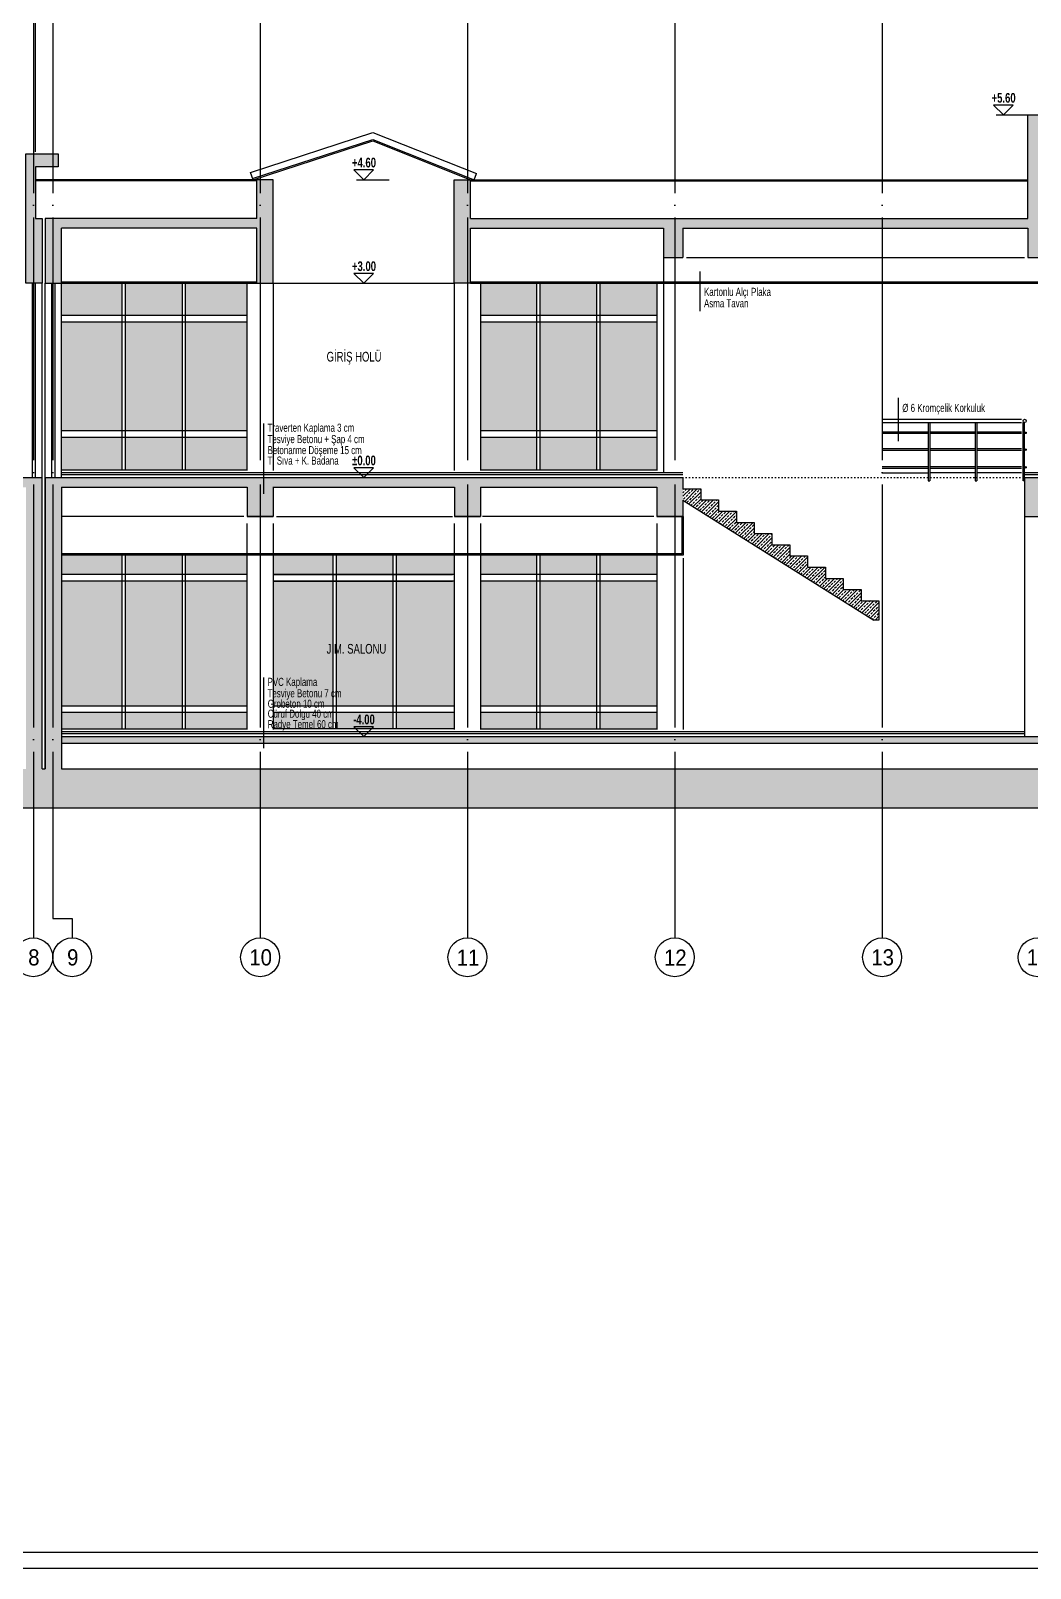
# Model space of a CAD drawing. Extents: x 460786 to 545292, y 30998 to 41694.
# Drawn here: x 508460 to 510002, y 37194 to 39568 of the extents above; entities that cross this region are included whole.
import ezdxf
from ezdxf.enums import TextEntityAlignment as Align

# ---------------------------------------------------------------- set-up
doc = ezdxf.new("R2010")
doc.units = 0
doc.header["$LTSCALE"] = 50
doc.header["$MEASUREMENT"] = 0
doc.linetypes.add('DASHDOT', pattern=[5.5, 5, -0.25, 0, -0.25])
doc.linetypes.add('DASHED', pattern=[0.1, 0, -0.1])
doc.layers.get('0').update_dxf_attribs({"linetype": 'CONTINUOUS'})
for name, color, linetype in [('A-Aks Balonu', 2, 'CONTINUOUS'), ('A-Aks Dikey', 12, 'DASHDOT'), ('A-Asmatavan Alçıpan', 23, 'CONTINUOUS'), ('A-Betonarme', 6, 'CONTINUOUS'), ('A-Dash', 9, 'DASHED'), ('A-Duvar', 7, 'CONTINUOUS'), ('A-Gör 2', 40, 'CONTINUOUS'), ('A-Gör 3', 25, 'CONTINUOUS'), ('A-Gör 4', 75, 'CONTINUOUS'), ('A-Kaplama', 133, 'CONTINUOUS'), ('A-Kot', 3, 'CONTINUOUS'), ('A-Lejant', 23, 'CONTINUOUS'), ('A-Malzeme', 32, 'CONTINUOUS'), ('A-Solid', 254, 'CONTINUOUS'), ('A-Tarama 1', 9, 'CONTINUOUS'), ('A-Yazı 1', 200, 'CONTINUOUS')]:
    doc.layers.add(name, color=color, linetype=linetype)
doc.styles.add('blkan', font='arial.ttf', dxfattribs={"width": 0.9, "height": 12.5})
doc.styles.get("Standard").update_dxf_attribs({"font": 'arial.ttf', "width": 0.9})
doc.styles.add('YAZI', font='arialbd.ttf', dxfattribs={"width": 0.9, "height": 150})
pattern_1 = [(225, (46068.436, 5507.0595), (5.30330086, -5.30330086), []), (225, (46063.133, 5507.0595), (5.30330086, -5.30330086), [3.75, -1.875])]

# ---------------------------------------------------------------- blocks, each defined once
blk = doc.blocks.new('aks')
blk.add_circle((-0.8, 38.6), 60)
at = {"width": 0.9}
blk.add_attdef('AKSNO', text='', height=50, dxfattribs=at).set_placement((-0.8, 38.6), align=Align.MIDDLE_CENTER)
blk = doc.blocks.new('kot-k')
for p, q in [((9.4, 0), (-32.7, 0)), ((-12.6, 12.6), (12.6, 12.6)), ((0, 0), (-12.6, 12.6)), ((0, 0), (12.6, 12.6))]:
    blk.add_line(p, q)
at = {"style": 'YAZI', "width": 0.7}
blk.add_attdef('KOT', text='', height=12.5, dxfattribs=at).set_placement((0, 22), align=Align.MIDDLE_CENTER)

msp = doc.modelspace()

# ---------------------------------------------------------------- hatches: boundary and pattern name
at = {"layer": 'A-Solid'}
h = msp.add_hatch(color=256, dxfattribs=at)
h.dxf.hatch_style = 1
h.paths.add_polyline_path([(508600.27, 39118.33), (508507.02, 39118.33), (508507.02, 38950.33), (508600.27, 38950.33)])
h.paths.add_polyline_path([(508600.27, 39178.33), (508507.02, 39178.33), (508507.02, 39128.33), (508600.27, 39128.33)])
h.paths.add_polyline_path([(508693.01, 39178.33), (508605.27, 39178.33), (508605.27, 39128.33), (508693.01, 39128.33)])
h.paths.add_polyline_path([(508693.01, 39118.33), (508605.27, 39118.33), (508605.27, 38950.33), (508693.01, 38950.33)])
h.paths.add_polyline_path([(508792.85, 39118.33), (508698.01, 39118.33), (508698.01, 38950.33), (508792.85, 38950.33)])
h.paths.add_polyline_path([(508792.85, 39178.33), (508698.01, 39178.33), (508698.01, 39128.33), (508792.85, 39128.33)])
h.paths.add_polyline_path([(508792.85, 38940.33), (508698.01, 38940.33), (508698.01, 38890.33), (508792.85, 38890.33)])
h.paths.add_polyline_path([(508693.01, 38940.33), (508605.27, 38940.33), (508605.27, 38890.33), (508693.01, 38890.33)])
h.paths.add_polyline_path([(508600.27, 38940.33), (508507.02, 38940.33), (508507.02, 38890.33), (508600.27, 38890.33)])
h = msp.add_hatch(color=256, dxfattribs=at)
h.dxf.hatch_style = 1
h.paths.add_polyline_path([(509240.02, 38940.33), (509153.86, 38940.33), (509153.86, 38890.33), (509240.02, 38890.33)])
h.paths.add_polyline_path([(509240.02, 39118.33), (509153.86, 39118.33), (509153.86, 38950.33), (509240.02, 38950.33)])
h.paths.add_polyline_path([(509240.02, 39178.33), (509153.86, 39178.33), (509153.86, 39128.33), (509240.02, 39128.33)])
h.paths.add_polyline_path([(509332.76, 39178.33), (509245.02, 39178.33), (509245.02, 39128.33), (509332.76, 39128.33)])
h.paths.add_polyline_path([(509332.76, 39118.33), (509245.02, 39118.33), (509245.02, 38950.33), (509332.76, 38950.33)])
h.paths.add_polyline_path([(509332.76, 38940.33), (509245.02, 38940.33), (509245.02, 38890.33), (509332.76, 38890.33)])
h.paths.add_polyline_path([(509425.68, 38940.33), (509337.76, 38940.33), (509337.76, 38890.33), (509425.68, 38890.33)])
h.paths.add_polyline_path([(509425.68, 39118.33), (509337.76, 39118.33), (509337.76, 38950.33), (509425.68, 38950.33)])
h.paths.add_polyline_path([(509425.68, 39178.33), (509337.76, 39178.33), (509337.76, 39128.33), (509425.68, 39128.33)])
h = msp.add_hatch(color=256, dxfattribs=at)
h.dxf.hatch_style = 1
h.paths.add_polyline_path([(508600.27, 38718.33), (508507.02, 38718.33), (508507.02, 38525.33), (508600.27, 38525.33)])
h.paths.add_polyline_path([(508600.27, 38758.33), (508507.02, 38758.33), (508507.02, 38728.33), (508600.27, 38728.33)])
h.paths.add_polyline_path([(508600.27, 38515.33), (508507.02, 38515.33), (508507.02, 38490.33), (508600.27, 38490.33)])
h.paths.add_polyline_path([(508693.01, 38515.33), (508605.27, 38515.33), (508605.27, 38490.33), (508693.01, 38490.33)])
h.paths.add_polyline_path([(508693.01, 38718.33), (508605.27, 38718.33), (508605.27, 38525.33), (508693.01, 38525.33)])
h.paths.add_polyline_path([(508693.01, 38758.33), (508605.27, 38758.33), (508605.27, 38728.33), (508693.01, 38728.33)])
h.paths.add_polyline_path([(508792.85, 38758.33), (508698.01, 38758.33), (508698.01, 38728.33), (508792.85, 38728.33)])
h.paths.add_polyline_path([(508792.85, 38718.33), (508698.01, 38718.33), (508698.01, 38525.33), (508792.85, 38525.33)])
h.paths.add_polyline_path([(508792.85, 38515.33), (508698.01, 38515.33), (508698.01, 38490.33), (508792.85, 38490.33)])
h.paths.add_polyline_path([(508925.77, 38515.33), (508833.52, 38515.33), (508833.52, 38490.33), (508925.77, 38490.33)])
h.paths.add_polyline_path([(508925.77, 38718.33), (508833.52, 38718.33), (508833.52, 38525.33), (508925.77, 38525.33)])
h.paths.add_polyline_path([(508925.77, 38758.33), (508833.52, 38758.33), (508833.52, 38728.33), (508925.77, 38728.33)])
h.paths.add_polyline_path([(509018.5, 38758.33), (508930.77, 38758.33), (508930.77, 38728.33), (509018.5, 38728.33)])
h.paths.add_polyline_path([(509018.5, 38718.33), (508930.77, 38718.33), (508930.77, 38525.33), (509018.5, 38525.33)])
h.paths.add_polyline_path([(509018.5, 38515.33), (508930.77, 38515.33), (508930.77, 38490.33), (509018.5, 38490.33)])
h.paths.add_polyline_path([(509113.18, 38515.33), (509023.5, 38515.33), (509023.5, 38490.33), (509113.18, 38490.33)])
h.paths.add_polyline_path([(509113.18, 38718.33), (509023.5, 38718.33), (509023.5, 38525.33), (509113.18, 38525.33)])
h.paths.add_polyline_path([(509113.18, 38758.33), (509023.5, 38758.33), (509023.5, 38728.33), (509113.18, 38728.33)])
h.paths.add_polyline_path([(509240.02, 38758.33), (509153.86, 38758.33), (509153.86, 38728.33), (509240.02, 38728.33)])
h.paths.add_polyline_path([(509332.76, 38758.33), (509245.02, 38758.33), (509245.02, 38728.33), (509332.76, 38728.33)])
h.paths.add_polyline_path([(509425.68, 38758.33), (509337.76, 38758.33), (509337.76, 38728.33), (509425.68, 38728.33)])
h.paths.add_polyline_path([(509425.68, 38718.33), (509337.76, 38718.33), (509337.76, 38525.33), (509425.68, 38525.33)])
h.paths.add_polyline_path([(509332.76, 38718.33), (509245.02, 38718.33), (509245.02, 38525.33), (509332.76, 38525.33)])
h.paths.add_polyline_path([(509240.02, 38718.33), (509153.86, 38718.33), (509153.86, 38525.33), (509240.02, 38525.33)])
h.paths.add_polyline_path([(509240.02, 38515.33), (509153.86, 38515.33), (509153.86, 38490.33), (509240.02, 38490.33)])
h.paths.add_polyline_path([(509332.76, 38515.33), (509245.02, 38515.33), (509245.02, 38490.33), (509332.76, 38490.33)])
h.paths.add_polyline_path([(509425.68, 38515.33), (509337.76, 38515.33), (509337.76, 38490.33), (509425.68, 38490.33)])
at = {"layer": 'A-Tarama 1'}
h = msp.add_hatch(dxfattribs=at)
h.set_pattern_fill('ANSI33', color=256, scale=30, angle=180, style=0)
h.set_pattern_definition(pattern_1)
h.paths.add_polyline_path([(515771.99, 38428.33), (515711.99, 38428.33), (515711.99, 38878.33), (514555.52, 38878.33), (514555.52, 38833.33), (513227.52, 38833.33), (513227.52, 38878.33), (511390.02, 38878.33), (511390.02, 38818.33), (511420.02, 38818.33), (511420.02, 38863.33), (511840.52, 38863.33), (511840.52, 38818.33), (511870.52, 38818.33), (511870.52, 38863.33), (512292.52, 38863.33), (512292.52, 38818.33), (512322.52, 38818.33), (512322.52, 38863.33), (512745.52, 38863.33), (512745.52, 38818.33), (512775.52, 38818.33), (512775.52, 38863.33), (513197.52, 38863.33), (513197.52, 38818.33), (513227.52, 38818.33), (514585.52, 38818.33), (514585.52, 38863.33), (515008.52, 38863.33), (515008.52, 38818.33), (515038.52, 38818.33), (515038.52, 38863.33), (515460.52, 38863.33), (515460.52, 38818.33), (515490.52, 38818.33), (515490.52, 38863.33), (515686.95, 38863.33), (515686.95, 38428.33), (508507.02, 38428.33), (508507.02, 38863.33), (508793.52, 38863.33), (508793.52, 38818.33), (508833.52, 38818.33), (508833.52, 38863.33), (509113.52, 38863.33), (509113.52, 38818.33), (509153.52, 38818.33), (509153.52, 38863.33), (509426.02, 38863.33), (509426.02, 38818.33), (509466.02, 38818.33), (509466.02, 38878.33), (508482.02, 38878.33), (508482.02, 38428.33), (508477.02, 38428.33), (508477.02, 38878.33), (507518.52, 38878.33), (507518.52, 38961.63), (507502.02, 38961.63), (507502.02, 38978.33), (506324.02, 38978.33), (506324.02, 38428.33), (506264.02, 38428.33), (506264.02, 38368.33), (515771.99, 38368.33)])
h.paths.add_polyline_path([(506349.02, 38428.33), (506349.02, 38963.33), (506687.02, 38963.33), (506687.02, 38918.33), (506707.02, 38918.33), (506707.02, 38963.33), (507157.02, 38963.33), (507157.02, 38918.33), (507197.02, 38918.33), (507197.02, 38963.33), (507478.52, 38963.33), (507478.52, 38918.33), (507488.52, 38918.33), (507488.52, 38863.33), (507803.52, 38863.33), (507803.52, 38818.33), (507843.52, 38818.33), (507843.52, 38863.33), (508452.02, 38863.33), (508452.02, 38428.33)], flags=16)
h.paths.add_polyline_path([(507611.81, 38911.65), (507581.02, 38911.65), (507581.02, 38928.31), (507550.1, 38928.31), (507550.1, 38944.97), (507532.02, 38944.97), (507532.02, 38961.63), (507518.52, 38961.63), (507518.52, 38928.32), (507611.09, 38878.33), (507642.49, 38878.33), (507642.49, 38894.99), (507611.81, 38894.99)], flags=16)
h.paths.add_polyline_path([(506784.02, 39263.33), (507171.02, 39263.33), (507171.02, 39208.33), (507196.02, 39208.33), (507196.02, 39263.33), (507491.02, 39263.33), (507491.02, 39208.33), (507516.02, 39208.33), (507516.02, 39278.33), (506324.02, 39278.33), (506324.02, 39198.33), (506349.02, 39198.33), (506349.02, 39263.33), (506759.02, 39263.33), (506759.02, 39208.33), (506784.02, 39208.33)])
h.paths.add_polyline_path([(506996.02, 39211.33), (506983.02, 39211.33), (506983.02, 39198.33), (506996.02, 39198.33)], flags=17)
h.paths.add_polyline_path([(506784.02, 39563.33), (507171.02, 39563.33), (507171.02, 39508.33), (507196.02, 39508.33), (507196.02, 39563.33), (507491.02, 39563.33), (507491.02, 39508.33), (507516.02, 39508.33), (507516.02, 39578.33), (506324.02, 39578.33), (506324.02, 39498.33), (506349.02, 39498.33), (506349.02, 39563.33), (506759.02, 39563.33), (506759.02, 39508.33), (506784.02, 39508.33)])
h.paths.add_polyline_path([(506996.02, 39511.33), (506983.02, 39511.33), (506983.02, 39498.33), (506996.02, 39498.33)], flags=17)
h.paths.add_polyline_path([(506784.02, 39863.33), (507171.02, 39863.33), (507171.02, 39808.33), (507196.02, 39808.33), (507196.02, 39863.33), (507491.02, 39863.33), (507491.02, 39808.33), (507516.02, 39808.33), (507516.02, 39878.33), (506324.02, 39878.33), (506324.02, 39798.33), (506349.02, 39798.33), (506349.02, 39863.33), (506759.02, 39863.33), (506759.02, 39808.33), (506784.02, 39808.33)])
h.paths.add_polyline_path([(506784.02, 40163.33), (507171.02, 40163.33), (507171.02, 40108.33), (507196.02, 40108.33), (507196.02, 40163.33), (507491.02, 40163.33), (507491.02, 40108.33), (507516.02, 40108.33), (507516.02, 40178.33), (506324.02, 40178.33), (506324.02, 40098.33), (506349.02, 40098.33), (506349.02, 40163.33), (506759.02, 40163.33), (506759.02, 40108.33), (506784.02, 40108.33)])
h.paths.add_polyline_path([(506996.02, 40111.33), (506983.02, 40111.33), (506983.02, 40098.33), (506996.02, 40098.33)], flags=17)
h.paths.add_polyline_path([(506996.02, 39811.33), (506983.02, 39811.33), (506983.02, 39798.33), (506996.02, 39798.33)], flags=17)
h.paths.add_polyline_path([(507196.02, 40463.33), (507491.02, 40463.33), (507491.02, 40408.33), (507532.02, 40408.33), (507532.02, 40428.33), (507516.02, 40428.33), (507516.02, 40478.33), (506299.02, 40478.33), (506299.02, 40638.33), (506249.02, 40638.33), (506249.02, 40618.33), (506274.02, 40618.33), (506274.02, 40428.33), (506299.02, 40428.33), (506299.02, 40463.33), (506324.02, 40463.33), (506324.02, 40398.33), (506349.02, 40398.33), (506349.02, 40463.33), (506759.02, 40463.33), (506759.02, 40408.33), (506784.02, 40408.33), (506784.02, 40463.33), (507171.02, 40463.33), (507171.02, 40408.33), (507196.02, 40408.33)])
h.paths.add_polyline_path([(506996.02, 40411.33), (506983.02, 40411.33), (506983.02, 40398.33), (506996.02, 40398.33)], flags=17)
h.paths.add_polyline_path([(507196.02, 40743.33), (507171.02, 40743.33), (507171.02, 40718.33), (507196.02, 40718.33)])
h.paths.add_polyline_path([(507516.02, 40858.33), (507491.02, 40858.33), (507491.02, 40798.33), (507196.02, 40798.33), (507196.02, 40858.33), (507171.02, 40858.33), (507171.02, 40783.33), (507516.02, 40783.33)])
h.paths.add_polyline_path([(508833.52, 39338.33), (508808.52, 39338.33), (508808.52, 39278.33), (508482.02, 39278.33), (508482.02, 39178.33), (508507.02, 39178.33), (508507.02, 39263.33), (508808.52, 39263.33), (508808.52, 39178.33), (508833.52, 39178.33)])
h.paths.add_polyline_path([(508477.02, 39278.33), (508467.02, 39278.33), (508467.02, 39358.33), (508502.02, 39358.33), (508502.02, 39378.33), (508477.02, 39378.33), (508452.02, 39378.33), (508452.02, 39278.33), (508452.02, 39178.33), (508477.02, 39178.33)])
h.paths.add_polyline_path([(511385.02, 39278.33), (510023.52, 39278.33), (510023.52, 39438.33), (509998.52, 39438.33), (509998.52, 39278.33), (509138.18, 39278.33), (509138.18, 39338.33), (509113.18, 39338.33), (509113.18, 39178.33), (509138.18, 39178.33), (509138.18, 39263.33), (509436.02, 39263.33), (509436.02, 39218.33), (509466.02, 39218.33), (509466.02, 39263.33), (509998.52, 39263.33), (509998.52, 39218.33), (510028.52, 39218.33), (510028.52, 39263.33), (510451.52, 39263.33), (510451.52, 39218.33), (510481.52, 39218.33), (510481.52, 39263.33), (510904.52, 39263.33), (510904.52, 39218.33), (510934.52, 39218.33), (510934.52, 39263.33), (511355.02, 39263.33), (511355.02, 39218.33), (511385.02, 39218.33)])
h.paths.add_polyline_path([(510033.52, 38863.33), (510446.52, 38863.33), (510446.52, 38818.33), (510486.52, 38818.33), (510486.52, 38863.33), (510899.52, 38863.33), (510899.52, 38818.33), (510939.52, 38818.33), (510939.52, 38863.33), (511355.02, 38863.33), (511355.02, 38698.33), (511385.02, 38698.33), (511385.02, 38878.33), (509993.52, 38878.33), (509993.52, 38818.33), (510033.52, 38818.33)], flags=17)
h.paths.add_polyline_path([(515686.95, 38478.33), (508507.02, 38478.33), (508507.02, 38468.33), (515686.95, 38468.33)], flags=17)
h.paths.add_polyline_path([(513454.02, 39423.33), (513529.77, 39423.33), (513529.77, 39318.33), (513559.77, 39318.33), (513559.77, 39423.33), (513650.52, 39423.33), (513650.52, 39318.33), (513680.52, 39318.33), (513680.52, 39423.33), (513770.77, 39423.33), (513770.77, 39318.33), (513800.77, 39318.33), (513800.77, 39423.33), (513876.52, 39423.33), (513876.52, 39318.33), (513906.52, 39318.33), (513906.52, 39423.33), (513982.27, 39423.33), (513982.27, 39318.33), (514012.27, 39318.33), (514012.27, 39423.33), (514102.52, 39423.33), (514102.52, 39318.33), (514132.52, 39318.33), (514132.52, 39423.33), (514223.27, 39423.33), (514223.27, 39318.33), (514253.27, 39318.33), (514253.27, 39423.33), (514329.02, 39423.33), (514329.02, 39318.33), (514359.02, 39318.33), (514359.02, 39423.33), (514434.77, 39423.33), (514434.77, 39318.33), (514464.77, 39318.33), (514464.77, 39423.33), (514555.52, 39423.33), (514555.52, 39318.33), (514605.52, 39318.33), (514605.52, 39363.33), (515008.52, 39363.33), (515008.52, 39198.33), (515038.52, 39198.33), (515038.52, 39263.33), (515460.52, 39263.33), (515460.52, 39218.33), (515490.52, 39218.33), (515490.52, 39263.33), (515681.99, 39263.33), (515681.99, 39178.33), (515711.99, 39178.33), (515711.99, 39418.33), (515746.99, 39418.33), (515746.99, 39438.33), (515681.99, 39438.33), (515681.99, 39278.33), (515038.52, 39278.33), (515038.52, 39378.33), (515038.52, 39416.33), (515018.52, 39416.33), (515018.52, 39378.33), (514605.52, 39378.33), (514605.52, 39458.33), (514555.52, 39458.33), (514555.52, 39438.33), (513227.52, 39438.33), (513227.52, 39458.33), (513177.52, 39458.33), (513177.52, 39378.33), (512765.52, 39378.33), (512765.52, 39416.33), (512745.52, 39416.33), (512745.52, 39378.33), (512745.52, 39278.33), (511390.02, 39278.33), (511390.02, 39218.33), (511420.02, 39218.33), (511420.02, 39263.33), (511840.52, 39263.33), (511840.52, 39218.33), (511870.52, 39218.33), (511870.52, 39263.33), (512292.52, 39263.33), (512292.52, 39218.33), (512322.52, 39218.33), (512322.52, 39263.33), (512745.52, 39263.33), (512745.52, 39198.33), (512775.52, 39198.33), (512775.52, 39363.33), (513177.52, 39363.33), (513177.52, 39318.33), (513227.52, 39318.33), (513227.52, 39423.33), (513318.27, 39423.33), (513318.27, 39318.33), (513348.27, 39318.33), (513348.27, 39423.33), (513424.02, 39423.33), (513424.02, 39318.33), (513454.02, 39318.33)])
h.paths.add_polyline_path([(512322.52, 39126.33), (512309.52, 39126.33), (512309.52, 39113.33), (512322.52, 39113.33)])
h.paths.add_polyline_path([(512758.52, 39126.33), (512745.52, 39126.33), (512745.52, 39113.33), (512758.52, 39113.33)])
h.paths.add_polyline_path([(515038.52, 39126.33), (515025.52, 39126.33), (515025.52, 39113.33), (515038.52, 39113.33)])
h = msp.add_hatch(dxfattribs=at)
h.set_pattern_fill('ANSI33', color=256, scale=30, angle=180, style=0)
h.set_pattern_definition(pattern_1)
h.paths.add_polyline_path([(509603.52, 38791.83), (509576.02, 38791.83), (509576.02, 38809.13), (509548.52, 38809.13), (509548.52, 38826.43), (509521.02, 38826.43), (509521.02, 38843.73), (509493.52, 38843.73), (509493.52, 38861.03), (509466.02, 38861.03), (509466.02, 38843.31), (509760.54, 38658.03), (509768.52, 38658.03), (509768.52, 38688.03), (509741.02, 38688.03), (509741.02, 38705.33), (509713.52, 38705.33), (509713.52, 38722.63), (509686.02, 38722.63), (509686.02, 38739.93), (509658.52, 38739.93), (509658.52, 38757.23), (509631.02, 38757.23), (509631.02, 38774.53), (509603.52, 38774.53)])

# ---------------------------------------------------------------- linework, layer by layer
at = {"layer": 'A-Aks Dikey', "ltscale": 1.5}
for p, q in [((508463.52, 40930.33), (508463.52, 38167.38)), ((508493.52, 40930.33), (508493.52, 38197.38)), ((508813.52, 40930.33), (508813.52, 38167.38)), ((509133.52, 40930.33), (509133.52, 38167.38)), ((509453.52, 40930.33), (509453.52, 38167.38)), ((509773.52, 40930.33), (509773.52, 38167.38)), ((508493.52, 38197.38), (508523.52, 38197.38)), ((508523.52, 38197.38), (508523.52, 38167.38))]:
    msp.add_line(p, q, dxfattribs=at)
at = {"layer": 'A-Asmatavan Alçıpan'}
for p, q in [((508507.02, 39180.33), (508808.52, 39180.33)), ((509138.18, 39180.33), (512309.52, 39180.33)), ((508507.02, 39178.33), (508808.52, 39178.33)), ((509138.18, 39178.33), (512309.52, 39178.33)), ((509466.36, 38758.33), (509466.36, 38818.33))]:
    msp.add_line(p, q, dxfattribs=at)
for points in [[(509466.36, 38818.33), (509466.36, 38758.33), (508507.02, 38758.33)], [(509464.36, 38818.33), (509464.36, 38760.33), (508507.02, 38760.33)]]:
    msp.add_lwpolyline(points, dxfattribs=at)
at = {"layer": 'A-Betonarme'}
for p, q in [((509998.52, 39438.33), (510023.52, 39438.33)), ((509998.52, 39278.33), (509998.52, 39438.33)), ((508502.02, 39378.33), (508502.02, 39358.33)), ((508502.02, 39358.33), (508467.02, 39358.33)), ((508467.02, 39358.33), (508467.02, 39278.33)), ((508833.52, 39338.33), (508808.52, 39338.33)), ((508808.52, 39278.33), (508808.52, 39338.33)), ((508833.52, 39178.33), (508833.52, 39338.33)), ((509113.18, 39338.33), (509138.18, 39338.33)), ((509113.18, 39178.33), (509113.18, 39338.33)), ((509138.18, 39278.33), (509138.18, 39338.33)), ((508467.02, 39278.33), (508477.02, 39278.33)), ((508477.02, 39278.33), (508477.02, 39178.33)), ((508482.02, 39278.33), (508482.02, 39178.33)), ((508808.52, 39278.33), (508482.02, 39278.33)), ((509138.18, 39278.33), (509998.52, 39278.33)), ((508507.02, 39178.33), (508507.02, 39263.33)), ((508808.52, 39263.33), (508507.02, 39263.33)), ((508808.52, 39178.33), (508808.52, 39263.33)), ((509138.18, 39178.33), (509138.18, 39263.33)), ((509138.18, 39263.33), (509436.02, 39263.33)), ((509436.02, 39263.33), (509436.02, 39218.33)), ((509466.02, 39263.33), (509466.02, 39218.33)), ((509466.02, 39263.33), (509998.52, 39263.33)), ((509998.52, 39263.33), (509998.52, 39218.33)), ((509436.02, 39218.33), (509466.02, 39218.33)), ((509998.52, 39218.33), (510028.52, 39218.33)), ((508482.02, 39178.33), (508507.02, 39178.33)), ((508808.52, 39178.33), (508833.52, 39178.33)), ((509138.18, 39178.33), (509113.18, 39178.33)), ((507518.52, 38878.33), (508477.02, 38878.33)), ((508477.02, 38428.33), (508477.02, 38878.33)), ((508482.02, 38428.33), (508482.02, 38878.33)), ((508482.02, 38878.33), (509466.02, 38878.33)), ((508482.02, 38878.33), (508482.02, 38428.33)), ((509993.52, 38878.33), (509993.52, 38818.33)), ((509993.52, 38878.33), (511385.02, 38878.33)), ((508507.02, 38863.33), (508507.02, 38428.33)), ((508507.02, 38863.33), (508793.52, 38863.33)), ((508833.18, 38863.33), (509113.52, 38863.33)), ((509153.52, 38863.33), (509426.02, 38863.33)), ((509466.02, 38861.03), (509493.52, 38861.03)), ((509466.02, 38861.03), (509493.52, 38861.03)), ((509493.52, 38861.03), (509493.52, 38843.73)), ((509466.02, 38843.31), (509760.54, 38658.03)), ((509493.52, 38843.73), (509521.02, 38843.73)), ((509493.52, 38843.73), (509521.02, 38843.73)), ((509521.02, 38843.73), (509521.02, 38826.43)), ((509521.02, 38826.43), (509548.52, 38826.43)), ((509521.02, 38826.43), (509548.52, 38826.43)), ((509548.52, 38826.43), (509548.52, 38809.13)), ((509548.52, 38809.13), (509576.02, 38809.13)), ((509548.52, 38809.13), (509576.02, 38809.13)), ((509576.02, 38809.13), (509576.02, 38791.83)), ((509993.52, 38818.33), (510033.52, 38818.33)), ((509576.02, 38791.83), (509603.52, 38791.83)), ((509576.02, 38791.83), (509603.52, 38791.83)), ((509603.52, 38791.83), (509603.52, 38774.53)), ((509603.52, 38774.53), (509631.02, 38774.53)), ((509603.52, 38774.53), (509631.02, 38774.53)), ((509631.02, 38774.53), (509631.02, 38757.23)), ((509631.02, 38757.23), (509658.52, 38757.23)), ((509631.02, 38757.23), (509658.52, 38757.23)), ((509658.52, 38757.23), (509658.52, 38739.93)), ((509658.52, 38739.93), (509686.02, 38739.93)), ((509658.52, 38739.93), (509686.02, 38739.93)), ((509686.02, 38739.93), (509686.02, 38722.63)), ((509686.02, 38722.63), (509713.52, 38722.63)), ((509686.02, 38722.63), (509713.52, 38722.63)), ((509713.52, 38722.63), (509713.52, 38705.33)), ((509713.52, 38705.33), (509741.02, 38705.33)), ((509713.52, 38705.33), (509741.02, 38705.33)), ((509741.02, 38705.33), (509741.02, 38688.03)), ((509741.02, 38688.03), (509768.52, 38688.03)), ((509741.02, 38688.03), (509768.52, 38688.03)), ((509768.52, 38688.03), (509768.52, 38670.73)), ((509768.52, 38688.03), (509768.52, 38658.03)), ((509768.52, 38658.03), (509760.54, 38658.03)), ((508507.02, 38478.33), (515686.95, 38478.33)), ((508507.02, 38468.33), (515686.95, 38468.33)), ((508477.02, 38428.33), (508482.02, 38428.33)), ((508507.02, 38428.33), (515686.95, 38428.33)), ((506264.02, 38368.33), (515771.99, 38368.33))]:
    msp.add_line(p, q, dxfattribs=at)
for points in [[(508477.02, 39178.33), (508452.02, 39178.33), (508452.02, 39278.33), (508452.02, 39378.33), (508477.02, 39378.33), (508502.02, 39378.33)], [(509466.02, 38878.33), (509466.02, 38861.03)], [(508793.52, 38863.33), (508793.52, 38818.33), (508833.52, 38818.33)], [(508833.52, 38863.33), (508833.52, 38818.33), (508793.52, 38818.33)], [(509113.52, 38863.33), (509113.52, 38818.33), (509153.52, 38818.33)], [(509153.52, 38863.33), (509153.52, 38818.33), (509113.52, 38818.33)], [(509426.02, 38863.33), (509426.02, 38818.33), (509466.02, 38818.33)], [(509466.02, 38843.31), (509466.02, 38818.33), (509426.02, 38818.33)]]:
    msp.add_lwpolyline(points, dxfattribs=at)
at = {"layer": 'A-Dash'}
msp.add_line((509466.02, 38878.33), (509993.52, 38878.33), dxfattribs=at)
at = {"layer": 'A-Duvar'}
for p, q in [((508462.02, 38878.33), (508462.02, 39178.33)), ((508467.02, 38878.33), (508467.02, 39178.33)), ((508477.02, 38878.33), (508477.02, 39178.33)), ((508482.02, 38878.33), (508482.02, 39178.33)), ((508492.02, 38878.33), (508492.02, 39178.33)), ((508497.02, 38878.33), (508497.02, 39178.33)), ((508507.02, 38878.33), (508507.02, 39178.33)), ((509993.52, 38818.33), (509993.52, 38478.33))]:
    msp.add_line(p, q, dxfattribs=at)
at = {"layer": 'A-Gör 2'}
for p, q in [((509436.02, 39218.33), (509436.02, 38885.33)), ((509471.35, 39218.33), (509993.52, 39218.33)), ((508792.85, 39178.33), (508792.85, 38889.19)), ((508833.52, 39178.33), (508833.52, 38889.19)), ((508833.52, 39178.33), (509113.18, 39178.33)), ((509113.18, 39178.33), (509113.18, 38889.19)), ((509153.86, 39178.33), (509153.86, 38889.19)), ((509153.86, 39158.33), (509153.86, 38889.19)), ((509425.68, 39178.33), (509425.68, 38889.19)), ((508792.85, 38807.47), (508792.85, 38760.33)), ((508833.52, 38807.47), (508833.52, 38760.33)), ((509113.18, 38807.47), (509113.18, 38760.33)), ((509153.86, 38807.47), (509153.86, 38760.33)), ((509425.68, 38807.47), (509425.68, 38760.33)), ((508792.85, 38758.33), (508792.85, 38489.19)), ((508833.52, 38758.33), (508833.52, 38489.19)), ((509113.18, 38758.33), (509113.18, 38489.19)), ((509153.86, 38758.33), (509153.86, 38489.19)), ((509425.68, 38758.33), (509425.68, 38489.19)), ((509466.36, 38754.04), (509466.36, 38489.19))]:
    msp.add_line(p, q, dxfattribs=at)
at = {"layer": 'A-Gör 3'}
for p, q in [((508467.02, 39381.44), (508467.02, 40618.33)), ((508798.57, 39349.61), (508987.42, 39411.1)), ((508801.99, 39340.21), (508987.42, 39400.46)), ((508802.67, 39338.33), (508987.42, 39398.33)), ((508987.42, 39411.1), (509147.45, 39347.73)), ((508987.42, 39400.46), (509144.03, 39338.33)), ((508987.42, 39398.33), (509138.18, 39338.33)), ((508802.67, 39338.33), (508798.57, 39349.61)), ((509144.03, 39338.33), (509147.45, 39347.73)), ((508600.27, 39178.33), (508600.27, 38890.33)), ((508605.27, 39178.33), (508605.27, 38890.33)), ((508693.01, 39178.33), (508693.01, 38890.33)), ((508698.01, 39178.33), (508698.01, 38890.33)), ((509240.02, 39178.33), (509240.02, 38890.33)), ((509245.02, 39178.33), (509245.02, 38890.33)), ((509332.76, 39178.33), (509332.76, 38890.33)), ((509337.76, 39178.33), (509337.76, 38890.33)), ((508792.85, 39128.33), (508507.02, 39128.33)), ((508792.85, 39118.33), (508507.02, 39118.33)), ((509425.68, 39128.33), (509153.86, 39128.33)), ((509425.68, 39128.33), (509153.86, 39128.33)), ((509425.68, 39118.33), (509153.86, 39118.33)), ((509425.68, 39118.33), (509153.86, 39118.33)), ((508792.85, 38950.33), (508507.02, 38950.33)), ((509425.68, 38950.33), (509153.86, 38950.33)), ((508792.85, 38940.33), (508507.02, 38940.33)), ((509425.68, 38940.33), (509153.86, 38940.33)), ((508507.02, 38890.33), (508792.85, 38890.33)), ((509153.86, 38890.33), (509425.68, 38890.33)), ((509773.52, 38885.33), (509844.77, 38885.33)), ((509917.27, 38885.33), (509847.27, 38885.33)), ((509988.52, 38885.33), (509919.77, 38885.33)), ((508788.24, 38818.33), (508507.02, 38818.33)), ((508838.8, 38818.33), (509110.48, 38818.33)), ((509421.22, 38818.33), (509156.56, 38818.33)), ((508600.27, 38758.33), (508600.27, 38490.33)), ((508605.27, 38758.33), (508605.27, 38490.33)), ((508693.01, 38758.33), (508693.01, 38490.33)), ((508698.01, 38758.33), (508698.01, 38490.33)), ((508925.77, 38758.33), (508925.77, 38490.33)), ((508930.77, 38758.33), (508930.77, 38490.33)), ((509018.5, 38758.33), (509018.5, 38490.33)), ((509023.5, 38758.33), (509023.5, 38490.33)), ((509240.02, 38758.33), (509240.02, 38490.33)), ((509245.02, 38758.33), (509245.02, 38490.33)), ((509332.76, 38758.33), (509332.76, 38490.33)), ((509337.76, 38758.33), (509337.76, 38490.33)), ((508792.85, 38728.33), (508507.02, 38728.33)), ((508792.85, 38718.33), (508507.02, 38718.33)), ((508833.52, 38728.33), (509110.48, 38728.33)), ((509113.18, 38728.33), (508833.52, 38728.33)), ((508833.52, 38718.33), (509110.48, 38718.33)), ((509113.18, 38718.33), (508833.52, 38718.33)), ((509425.68, 38728.33), (509153.86, 38728.33)), ((509425.68, 38728.33), (509153.86, 38728.33)), ((509425.68, 38718.33), (509153.86, 38718.33)), ((509425.68, 38718.33), (509153.86, 38718.33)), ((508792.85, 38525.33), (508507.02, 38525.33)), ((508792.85, 38515.33), (508507.02, 38515.33)), ((509113.18, 38525.33), (508833.52, 38525.33)), ((509113.18, 38515.33), (508833.52, 38515.33)), ((509425.68, 38525.33), (509153.86, 38525.33)), ((509425.68, 38515.33), (509153.86, 38515.33)), ((508507.02, 38490.33), (508792.85, 38490.33)), ((509113.18, 38490.33), (508833.52, 38490.33)), ((509153.86, 38490.33), (509425.68, 38490.33))]:
    msp.add_line(p, q, dxfattribs=at)
at = {"layer": 'A-Gör 4'}
for p, q in [((508808.52, 39338.33), (508467.02, 39338.33)), ((508808.52, 39336.33), (508467.02, 39336.33)), ((509138.18, 39338.33), (509998.52, 39338.33)), ((509138.18, 39336.33), (509998.52, 39336.33)), ((509773.52, 38968.33), (509988.52, 38968.33)), ((509773.52, 38963.33), (509988.52, 38963.33)), ((509844.77, 38948.58), (509773.52, 38948.58)), ((509844.77, 38946.08), (509773.52, 38946.08)), ((509844.77, 38963.33), (509844.77, 38873.33)), ((509847.27, 38963.33), (509847.27, 38873.33)), ((509917.27, 38948.58), (509847.27, 38948.58)), ((509917.27, 38946.08), (509847.27, 38946.08)), ((509917.27, 38963.33), (509917.27, 38873.33)), ((509919.77, 38963.33), (509919.77, 38873.33)), ((509988.52, 38948.58), (509919.77, 38948.58)), ((509988.52, 38946.08), (509919.77, 38946.08)), ((509991.02, 38873.33), (509991.02, 38963.33)), ((509993.52, 38963.33), (509991.02, 38963.33)), ((509993.52, 38873.33), (509993.52, 38963.33)), ((509844.77, 38922.58), (509773.52, 38922.58)), ((509844.77, 38920.08), (509773.52, 38920.08)), ((509917.27, 38922.58), (509847.27, 38922.58)), ((509917.27, 38920.08), (509847.27, 38920.08)), ((509988.52, 38922.58), (509919.77, 38922.58)), ((509988.52, 38920.08), (509919.77, 38920.08)), ((509773.52, 38895.33), (509844.77, 38895.33)), ((509847.27, 38895.33), (509917.27, 38895.33)), ((509919.77, 38895.33), (509988.52, 38895.33)), ((509773.52, 38892.83), (509844.77, 38892.83)), ((509844.77, 38873.33), (509847.27, 38873.33)), ((509847.27, 38892.83), (509917.27, 38892.83)), ((509917.27, 38873.33), (509919.77, 38873.33)), ((509919.77, 38892.83), (509988.52, 38892.83)), ((509993.52, 38873.33), (509991.02, 38873.33))]:
    msp.add_line(p, q, dxfattribs=at)
for centre, radius in [((509993.52, 38965.83), 2.5), ((509994.77, 38947.33), 1.25), ((509994.77, 38921.33), 1.25), ((509994.77, 38894.08), 1.25)]:
    msp.add_circle(centre, radius, dxfattribs=at)
at = {"layer": 'A-Kaplama'}
for p, q in [((509466.02, 38885.33), (508507.02, 38885.33)), ((509466.02, 38882.33), (508507.02, 38882.33)), ((513234.52, 38885.33), (509993.52, 38885.33)), ((513231.52, 38882.33), (509993.52, 38882.33)), ((509993.52, 38485.33), (508507.02, 38485.33)), ((509993.52, 38482.33), (508507.02, 38482.33))]:
    msp.add_line(p, q, dxfattribs=at)
at = {"layer": 'A-Lejant'}
msp.add_lwpolyline([(460786.15, 41693.81), (460786.15, 37193.81), (545291.84, 37193.81), (545291.84, 41693.81), (460786.15, 41693.81)], dxfattribs=at)
msp.add_lwpolyline([(460811.15, 41668.81), (460811.15, 37218.81), (545266.84, 37218.81), (545266.84, 41668.81)], close=True, dxfattribs=at)
at = {"layer": 'A-Malzeme'}
for p, q in [((509492.23, 39196.39), (509492.23, 39135.22)), ((509798.26, 39001.45), (509798.26, 38934.3)), ((508818.57, 38962.01), (508818.57, 38852.95)), ((508818.57, 38569.47), (508818.57, 38460.41))]:
    msp.add_line(p, q, dxfattribs=at)

# ---------------------------------------------------------------- block references
at = {"layer": 'A-Aks Balonu'}
ref = msp.add_blockref('aks', (508463.1, 38156.7), dxfattribs=dict(at, xscale=0.5, yscale=0.5, zscale=0.5, rotation=180))
ref.add_attrib('AKSNO', '8', dxfattribs={"layer": '0', "height": 25, "width": 0.9}).set_placement((508464.32, 38137.28), align=Align.MIDDLE_CENTER)
ref = msp.add_blockref('aks', (508523.1, 38156.7), dxfattribs=dict(at, xscale=0.5, yscale=0.5, zscale=0.5, rotation=180))
ref.add_attrib('AKSNO', '9', dxfattribs={"layer": '0', "height": 25, "width": 0.9}).set_placement((508524.32, 38137.28), align=Align.MIDDLE_CENTER)
ref = msp.add_blockref('aks', (508813.1, 38156.7), dxfattribs=dict(at, xscale=0.5, yscale=0.5, zscale=0.5, rotation=179.9999999999998))
ref.add_attrib('AKSNO', '10', dxfattribs={"layer": '0', "height": 25, "width": 0.9}).set_placement((508814.32, 38137.28), align=Align.MIDDLE_CENTER)
ref = msp.add_blockref('aks', (509133.1, 38156.7), dxfattribs=dict(at, xscale=0.5, yscale=0.5, zscale=0.5, rotation=179.9999999999998))
ref.add_attrib('AKSNO', '11', dxfattribs={"layer": '0', "height": 25, "width": 0.9}).set_placement((509134.32, 38136.85), align=Align.MIDDLE_CENTER)
ref = msp.add_blockref('aks', (509453.1, 38156.7), dxfattribs=dict(at, xscale=0.5, yscale=0.5, zscale=0.5, rotation=179.9999999999998))
ref.add_attrib('AKSNO', '12', dxfattribs={"layer": '0', "height": 25, "width": 0.9}).set_placement((509454.32, 38136.85), align=Align.MIDDLE_CENTER)
ref = msp.add_blockref('aks', (509773.1, 38156.7), dxfattribs=dict(at, xscale=0.5, yscale=0.5, zscale=0.5, rotation=179.9999999999998))
ref.add_attrib('AKSNO', '13', dxfattribs={"layer": '0', "height": 25, "width": 0.9}).set_placement((509774.32, 38137.29), align=Align.MIDDLE_CENTER)
ref = msp.add_blockref('aks', (510013.1, 38156.7), dxfattribs=dict(at, xscale=0.5, yscale=0.5, zscale=0.5, rotation=179.9999999999998))
ref.add_attrib('AKSNO', '17', dxfattribs={"layer": '0', "height": 25, "width": 0.9}).set_placement((510014.32, 38137.29), align=Align.MIDDLE_CENTER)
at = {"layer": 'A-Kot'}
ref = msp.add_blockref('kot-k', (509960.68, 39438.33), dxfattribs=dict(at, xscale=-1.200000000186265, yscale=1.200000000186265, zscale=1.200000000186265))
ref.add_attrib('KOT', '+5.60', dxfattribs={"layer": '0', "height": 15, "style": 'YAZI', "width": 0.7}).set_placement((509961.06, 39464.73), align=Align.MIDDLE_CENTER)
ref = msp.add_blockref('kot-k', (508973.46, 39338.33), dxfattribs=dict(at, xscale=-1.200000000186265, yscale=1.200000000186265, zscale=1.200000000186265))
ref.add_attrib('KOT', '+4.60', dxfattribs={"layer": '0', "height": 15, "style": 'YAZI', "width": 0.7}).set_placement((508973.84, 39364.73), align=Align.MIDDLE_CENTER)
ref = msp.add_blockref('kot-k', (508973.46, 39178.33), dxfattribs=dict(at, xscale=-1.200000000186265, yscale=1.200000000186265, zscale=1.200000000186265))
ref.add_attrib('KOT', '+3.00', dxfattribs={"layer": '0', "height": 15, "style": 'YAZI', "width": 0.7}).set_placement((508973.84, 39204.73), align=Align.MIDDLE_CENTER)
ref = msp.add_blockref('kot-k', (508973.46, 38878.33), dxfattribs=dict(at, xscale=-1.200000000186265, yscale=1.200000000186265, zscale=1.200000000186265))
ref.add_attrib('KOT', '%%p0.00', dxfattribs={"layer": '0', "height": 15, "style": 'YAZI', "width": 0.7}).set_placement((508973.84, 38904.73), align=Align.MIDDLE_CENTER)
ref = msp.add_blockref('kot-k', (508973.46, 38478.33), dxfattribs=dict(at, xscale=-1.200000000186265, yscale=1.200000000186265, zscale=1.200000000186265))
ref.add_attrib('KOT', '-4.00', dxfattribs={"layer": '0', "height": 15, "style": 'YAZI', "width": 0.7}).set_placement((508973.84, 38504.73), align=Align.MIDDLE_CENTER)

# ---------------------------------------------------------------- texts
at = {"layer": 'A-Malzeme', "style": 'blkan', "width": 0.7}
for s, p in [('Kartonlu Alçı Plaka ', (509498.62, 39158.82)), ('Asma Tavan', (509498.62, 39141.19)), ('%%C 6 Kromçelik Korkuluk', (509804.66, 38979.59)), ('Traverten Kaplama 3 cm', (508824.96, 38949.03)), ('Tesviye Betonu + Şap 4 cm', (508824.96, 38931.4)), ('Betonarme Döşeme 15 cm', (508824.96, 38914.44)), ('T. Sıva + K. Badana', (508824.96, 38898.24)), ('PVC Kaplama ', (508824.96, 38556.49)), ('Tesviye Betonu 7 cm', (508824.96, 38538.86)), ('Grobeton 10 cm', (508825.26, 38522.72)), ('Cüruf Dolgu 40 cm', (508825.26, 38507.35)), ('Radye Temel 60 cm', (508825.26, 38491.16))]:
    msp.add_text(s, height=12.5, dxfattribs=at).set_placement(p)
at = {"layer": 'A-Yazı 1', "style": 'blkan', "width": 0.7}
for s, p in [('GİRİŞ HOLÜ', (508916.15, 39057.44)), ('JİM. SALONU', (508916.15, 38606.32))]:
    msp.add_text(s, height=15, dxfattribs=at).set_placement(p)

doc.saveas('drawing.dxf')
